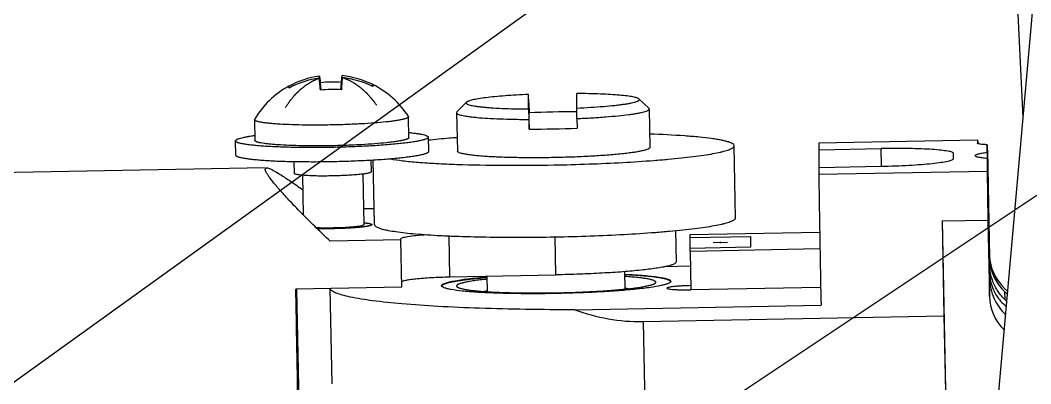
# Model space of a CAD drawing. Header units: millimetres. Extents: x 0 to 420, y 0 to 297.
# Drawn here: x 147.94 to 158.43, y 168.23 to 172.01 of the extents above; entities that cross this region are included whole.
import ezdxf

# ---------------------------------------------------------------- set-up
doc = ezdxf.new("R2010")
doc.units = ezdxf.units.MM
doc.header["$LTSCALE"] = 23.1
doc.layers.get('0').update_dxf_attribs({"linetype": 'CONTINUOUS'})
doc.layers.add('AXIS', color=7, linetype='CONTINUOUS')
doc.layers.add('COSMETIC', color=7, linetype='CONTINUOUS')
doc.styles.get("Standard").update_dxf_attribs({"font": 'txt', "width": 0.85})
doc.dimstyles.get("Standard").update_dxf_attribs({"dimtxt": 3.5, "dimasz": 3.5, "dimexe": 1.5, "dimexo": 1, "dimtad": 1, "dimtxsty": 'STANDARD', "dimcen": 0.09, "dimadec": 0, "dimazin": 0, "dimtol": 1, "dimtp": 0.01, "dimtm": 0.01, "dimtfac": 1, "dimtofl": 0, "dimtmove": 0, "dimatfit": 3, "dimfxl": 1, "dimtolj": 1, "dimarcsym": 0})

msp = doc.modelspace()

# ---------------------------------------------------------------- linework, layer by layer
at = {"color": 7, "linetype": 'CONTINUOUS'}
for p, q in [((157.83, 165.086), (160.458, 194.669)), ((151.063, 171.28), (151.046, 171.426)), ((151.061, 171.28), (151.046, 171.406)), ((151.05, 171.406), (151.051, 171.405)), ((151.272, 171.284), (151.283, 171.431)), ((151.273, 171.284), (151.283, 171.41)), ((151.276, 171.36), (151.281, 171.409)), ((151.281, 171.409), (151.281, 171.411)), ((150.73, 171.321), (150.732, 171.321)), ((150.738, 171.305), (150.732, 171.321)), ((151.067, 171.28), (151.058, 171.356)), ((151.27, 171.284), (151.276, 171.36)), ((151.596, 171.321), (151.602, 171.337)), ((151.602, 171.337), (151.603, 171.338)), ((153.22, 171.084), (153.22, 171.235)), ((153.222, 171.144), (153.22, 171.235)), ((153.72, 171.094), (153.72, 171.244)), ((154.366, 171.188), (154.468, 171.091)), ((152.574, 171.154), (152.476, 171.054)), ((153.22, 171.084), (153.222, 170.976)), ((153.222, 171.144), (153.224, 171.045)), ((153.722, 170.985), (153.72, 171.094)), ((154.472, 171.084), (154.468, 171.091)), ((154.472, 171.084), (154.472, 171.084)), ((150.374, 170.977), (150.373, 170.973)), ((150.373, 170.973), (150.377, 170.757)), ((150.373, 170.973), (150.373, 170.973)), ((151.973, 171.003), (151.972, 171.007)), ((151.977, 170.788), (151.973, 171.003)), ((151.973, 171.003), (151.973, 171.003)), ((152.476, 171.053), (152.472, 171.046)), ((152.472, 171.046), (152.472, 171.046)), ((153.222, 170.976), (153.224, 170.876)), ((153.224, 170.876), (153.224, 171.045)), ((153.722, 170.985), (153.724, 170.886)), ((150.18, 170.604), (150.177, 170.754)), ((152.177, 170.791), (152.18, 170.642)), ((156.232, 170.732), (157.882, 170.763)), ((157.882, 170.763), (157.882, 170.729)), ((156.232, 170.732), (156.232, 170.66)), ((156.232, 170.66), (156.882, 170.673)), ((156.232, 170.66), (156.235, 170.477)), ((156.885, 170.49), (156.882, 170.673)), ((158.005, 169.468), (157.982, 170.713)), ((157.982, 170.713), (157.982, 170.635)), ((157.984, 170.657), (158.005, 169.538)), ((150.782, 170.536), (150.784, 170.416)), ((151.581, 170.551), (151.584, 170.431)), ((157.632, 170.621), (157.632, 170.622)), ((157.632, 170.569), (157.632, 170.621)), ((157.982, 170.635), (158.005, 169.39)), ((157.982, 170.569), (158.005, 169.324)), ((157.982, 170.569), (157.982, 170.439)), ((151.584, 170.431), (151.584, 170.431)), ((156.232, 170.477), (156.882, 170.49)), ((156.232, 170.477), (156.232, 170.406)), ((156.232, 170.406), (157.982, 170.439)), ((157.982, 170.439), (157.99, 169.931)), ((150.872, 170.396), (150.88, 169.985)), ((151.497, 170.408), (151.507, 169.882)), ((157.515, 169.922), (157.99, 169.931)), ((157.515, 169.922), (157.564, 167.387)), ((157.515, 169.922), (157.533, 168.936)), ((157.99, 169.931), (158.005, 169.139)), ((154.746, 169.822), (154.752, 169.495)), ((154.898, 169.605), (154.906, 169.207)), ((154.222, 169.215), (154.219, 169.396)), ((154.901, 169.451), (154.626, 169.446)), ((151.903, 169.233), (151.903, 169.288)), ((152.403, 169.341), (153.502, 169.362)), ((152.793, 169.188), (152.79, 169.349)), ((153.506, 169.362), (153.502, 169.362)), ((158.005, 169.139), (158.005, 169.324)), ((151.903, 169.233), (150.803, 169.212)), ((150.811, 169.212), (150.833, 168.029)), ((151.157, 169.218), (151.175, 168.231)), ((156.252, 169.232), (154.906, 169.207)), ((158.162, 169.189), (158.164, 169.111)), ((153.699, 168.999), (156.256, 169.047)), ((154.408, 168.877), (157.533, 168.936)), ((154.408, 168.877), (154.425, 168.01)), ((157.533, 168.936), (157.564, 167.322)), ((150.85, 167.1), (150.826, 168.395)), ((150.826, 168.395), (150.826, 168.308)), ((150.85, 167.013), (150.826, 168.308))]:
    msp.add_line(p, q, dxfattribs=at)
for centre, radius, start, end in [((258.467, 176.177), 100.25, 182.30651, 182.96329), ((151.182, 170.497), 0.939, 98.3343, 118.6828), ((151.182, 170.464), 0.951, 98.1959, 118.2616), ((151.182, 170.497), 0.939, 63.4798, 83.8287), ((151.183, 170.464), 0.951, 63.908, 83.9666), ((151.182, 170.497), 0.94, 118.7633, 149.3182), ((151.185, 170.389), 0.975, 84.6716, 97.4914), ((151.186, 170.241), 1.046, 85.1121, 97.0509), ((151.182, 170.497), 0.94, 32.8613, 63.4025), ((153.686, 159.8), 11.254, 89.8242, 92.3544), ((153.262, 182.13), 11.254, 269.8086, 272.3544), ((158.503, 169.584), 0.498, 181.1132, 193.3177), ((158.496, 169.547), 0.49, 181.0832, 189.2076), ((158.493, 169.399), 0.488, 181.0926, 188.7771), ((158.487, 169.546), 0.482, 189.2243, 189.7366), ((158.5, 169.584), 0.495, 193.329, 193.9867), ((158.503, 169.585), 0.498, 194.0165, 231.7056), ((158.476, 169.397), 0.471, 188.8017, 190.1452), ((158.521, 169.48), 0.516, 196.9149, 199.214), ((153.221, 165.009), 4.206, 95.8533, 96.2822), ((153.954, 165.023), 4.206, 85.8966, 86.3283), ((158.504, 169.553), 0.499, 226.7719, 231.188), ((158.502, 169.149), 0.497, 181.1083, 226.0245), ((158.504, 169.474), 0.499, 226.7704, 230.2407)]:
    msp.add_arc(centre, radius, start, end, dxfattribs=at)
for points, knots in [([(151.046, 171.426), (151.047, 171.425), (151.047, 171.423), (151.048, 171.419), (151.049, 171.413), (151.05, 171.409), (151.05, 171.406)], [0, 0, 0, 0, 0.123645, 0.331584, 0.623837, 1, 1, 1, 1]), ([(151.058, 171.28), (151.055, 171.305), (151.051, 171.347), (151.047, 171.389), (151.046, 171.406)], [0, 0, 0, 0, 0.607963, 1, 1, 1, 1]), ([(151.051, 171.405), (151.051, 171.402), (151.054, 171.385), (151.056, 171.369), (151.058, 171.356)], [0, 0, 0, 0, 0.197835, 1, 1, 1, 1]), ([(151.283, 171.41), (151.283, 171.394), (151.28, 171.351), (151.277, 171.309), (151.276, 171.284)], [0, 0, 0, 0, 0.392091, 1, 1, 1, 1]), ([(151.281, 171.411), (151.281, 171.415), (151.282, 171.421), (151.283, 171.428), (151.283, 171.43), (151.283, 171.431)], [0, 0, 0, 0, 0.670001, 0.877636, 1, 1, 1, 1]), ([(150.729, 171.317), (150.729, 171.318), (150.729, 171.319), (150.73, 171.321), (150.73, 171.321)], [0, 0, 0, 0, 0.632212, 1, 1, 1, 1]), ([(150.732, 171.302), (150.731, 171.305), (150.73, 171.31), (150.729, 171.315), (150.729, 171.317)], [0, 0, 0, 0, 0.598335, 1, 1, 1, 1]), ([(151.604, 171.334), (151.604, 171.332), (151.603, 171.327), (151.603, 171.321), (151.602, 171.318)], [0, 0, 0, 0, 0.401447, 1, 1, 1, 1]), ([(151.603, 171.338), (151.604, 171.337), (151.604, 171.336), (151.604, 171.335), (151.604, 171.334)], [0, 0, 0, 0, 0.355574, 1, 1, 1, 1]), ([(153.22, 171.235), (153.178, 171.233), (153.096, 171.229), (152.979, 171.221), (152.873, 171.212), (152.78, 171.202), (152.703, 171.191), (152.649, 171.181), (152.615, 171.173), (152.597, 171.167), (152.583, 171.161), (152.576, 171.157), (152.574, 171.154)], [0, 0, 0, 0, 0.193756, 0.374699, 0.538746, 0.682301, 0.802216, 0.895979, 0.932488, 0.961919, 0.984302, 1, 1, 1, 1]), ([(154.366, 171.188), (154.364, 171.191), (154.357, 171.195), (154.343, 171.2), (154.324, 171.205), (154.291, 171.213), (154.237, 171.22), (154.159, 171.228), (154.067, 171.235), (153.961, 171.24), (153.844, 171.243), (153.762, 171.244), (153.72, 171.244)], [0, 0, 0, 0, 0.015714, 0.038104, 0.067533, 0.104033, 0.19776, 0.317629, 0.461144, 0.625175, 0.806148, 1, 1, 1, 1]), ([(153.72, 171.094), (153.768, 171.096), (153.861, 171.101), (153.992, 171.11), (154.093, 171.119), (154.165, 171.128), (154.211, 171.134), (154.252, 171.14), (154.287, 171.147), (154.316, 171.153), (154.339, 171.16), (154.354, 171.166), (154.363, 171.171), (154.368, 171.175), (154.372, 171.182), (154.368, 171.187), (154.366, 171.188)], [0, 0, 0, 0, 0.215922, 0.414611, 0.59027, 0.667843, 0.737823, 0.799714, 0.853111, 0.897674, 0.933202, 0.959661, 0.969609, 0.977533, 0.988695, 1, 1, 1, 1]), ([(152.574, 171.154), (152.572, 171.152), (152.569, 171.147), (152.573, 171.141), (152.578, 171.137), (152.587, 171.132), (152.602, 171.127), (152.625, 171.121), (152.654, 171.116), (152.689, 171.111), (152.73, 171.106), (152.776, 171.101), (152.848, 171.096), (152.949, 171.09), (153.08, 171.086), (153.172, 171.085), (153.22, 171.084)], [0, 0, 0, 0, 0.011333, 0.022499, 0.030418, 0.040356, 0.066788, 0.102283, 0.14681, 0.200171, 0.262028, 0.331979, 0.40953, 0.585179, 0.783927, 1, 1, 1, 1]), ([(153.722, 170.985), (153.774, 170.987), (153.874, 170.992), (154.017, 171.002), (154.145, 171.013), (154.241, 171.023), (154.308, 171.033), (154.35, 171.04), (154.386, 171.047), (154.416, 171.054), (154.44, 171.061), (154.455, 171.067), (154.464, 171.072), (154.469, 171.077), (154.472, 171.081), (154.472, 171.084)], [0, 0, 0, 0, 0.20369, 0.393177, 0.563393, 0.709823, 0.772892, 0.828652, 0.876756, 0.916951, 0.949066, 0.973119, 0.982228, 0.989544, 1, 1, 1, 1]), ([(151.973, 171.003), (151.973, 171.002), (151.972, 170.999), (151.969, 170.996), (151.964, 170.993), (151.957, 170.989), (151.948, 170.986), (151.938, 170.982), (151.926, 170.979), (151.906, 170.974), (151.876, 170.968), (151.836, 170.962), (151.79, 170.955), (151.716, 170.947), (151.612, 170.938), (151.476, 170.929), (151.328, 170.922), (151.174, 170.918), (151.02, 170.916), (150.872, 170.917), (150.735, 170.921), (150.631, 170.926), (150.557, 170.932), (150.511, 170.936), (150.47, 170.941), (150.441, 170.946), (150.421, 170.95), (150.409, 170.953), (150.398, 170.956), (150.389, 170.959), (150.382, 170.963), (150.377, 170.966), (150.374, 170.969), (150.373, 170.972), (150.373, 170.973)], [0, 0, 0, 0, 0.002203, 0.004987, 0.008649, 0.013317, 0.019045, 0.025852, 0.033744, 0.042715, 0.063834, 0.089054, 0.118157, 0.150882, 0.22594, 0.311416, 0.404069, 0.500374, 0.596663, 0.68927, 0.774671, 0.849629, 0.882294, 0.911334, 0.936486, 0.957535, 0.966469, 0.974325, 0.981096, 0.986787, 0.99142, 0.99505, 0.997808, 1, 1, 1, 1]), ([(152.472, 171.046), (152.472, 171.043), (152.475, 171.039), (152.48, 171.035), (152.489, 171.03), (152.505, 171.024), (152.528, 171.018), (152.558, 171.012), (152.594, 171.006), (152.636, 171.001), (152.703, 170.994), (152.799, 170.987), (152.927, 170.981), (153.07, 170.977), (153.17, 170.976), (153.222, 170.976)], [0, 0, 0, 0, 0.010406, 0.017669, 0.02672, 0.050652, 0.082657, 0.122756, 0.170781, 0.226483, 0.289516, 0.435944, 0.606265, 0.79597, 1, 1, 1, 1]), ([(150.177, 170.754), (150.177, 170.755), (150.178, 170.757), (150.181, 170.761), (150.185, 170.764), (150.19, 170.768), (150.198, 170.771), (150.21, 170.777), (150.23, 170.783), (150.258, 170.79), (150.292, 170.796), (150.331, 170.803), (150.359, 170.807), (150.374, 170.809)], [0, 0, 0, 0, 0.017108, 0.037417, 0.062832, 0.094327, 0.132384, 0.177235, 0.287671, 0.425805, 0.591161, 0.782914, 1, 1, 1, 1]), ([(152.177, 170.791), (152.177, 170.79), (152.176, 170.786), (152.172, 170.782), (152.166, 170.778), (152.157, 170.773), (152.146, 170.769), (152.133, 170.765), (152.118, 170.761), (152.093, 170.755), (152.056, 170.747), (152.006, 170.739), (151.948, 170.731), (151.882, 170.724), (151.81, 170.717), (151.702, 170.708), (151.556, 170.698), (151.37, 170.69), (151.178, 170.685), (150.986, 170.683), (150.8, 170.684), (150.654, 170.688), (150.546, 170.693), (150.473, 170.697), (150.408, 170.702), (150.349, 170.708), (150.299, 170.714), (150.262, 170.72), (150.237, 170.725), (150.222, 170.729), (150.208, 170.732), (150.197, 170.736), (150.189, 170.74), (150.183, 170.744), (150.179, 170.749), (150.177, 170.752), (150.177, 170.753)], [0, 0, 0, 0, 0.002203, 0.004987, 0.008649, 0.013317, 0.019044, 0.025852, 0.033744, 0.042714, 0.063834, 0.089053, 0.118156, 0.15088, 0.18692, 0.22594, 0.311415, 0.404067, 0.500371, 0.59666, 0.689266, 0.774667, 0.813639, 0.849627, 0.882292, 0.911333, 0.936485, 0.957534, 0.966468, 0.974324, 0.981095, 0.986786, 0.99142, 0.99505, 0.997808, 1, 1, 1, 1]), ([(151.977, 170.788), (151.977, 170.786), (151.976, 170.784), (151.973, 170.78), (151.968, 170.777), (151.961, 170.773), (151.953, 170.77), (151.942, 170.766), (151.93, 170.763), (151.91, 170.758), (151.881, 170.752), (151.84, 170.746), (151.794, 170.739), (151.72, 170.731), (151.616, 170.722), (151.48, 170.713), (151.332, 170.706), (151.178, 170.702), (151.024, 170.701), (150.876, 170.702), (150.739, 170.705), (150.635, 170.711), (150.561, 170.716), (150.515, 170.721), (150.474, 170.726), (150.445, 170.73), (150.425, 170.734), (150.413, 170.737), (150.402, 170.74), (150.393, 170.744), (150.387, 170.747), (150.382, 170.75), (150.378, 170.753), (150.377, 170.756), (150.377, 170.757)], [0, 0, 0, 0, 0.002203, 0.004987, 0.008649, 0.013317, 0.019044, 0.025852, 0.033744, 0.042715, 0.063834, 0.089053, 0.118157, 0.150881, 0.225939, 0.311414, 0.404067, 0.500371, 0.596661, 0.689267, 0.774668, 0.849626, 0.882292, 0.911332, 0.936485, 0.957534, 0.966468, 0.974324, 0.981095, 0.986786, 0.99142, 0.99505, 0.997808, 1, 1, 1, 1]), ([(151.978, 170.84), (151.993, 170.838), (152.022, 170.835), (152.061, 170.83), (152.096, 170.824), (152.124, 170.819), (152.144, 170.813), (152.156, 170.809), (152.164, 170.805), (152.169, 170.802), (152.174, 170.799), (152.176, 170.795), (152.177, 170.793), (152.177, 170.791)], [0, 0, 0, 0, 0.217467, 0.409482, 0.574979, 0.713125, 0.823449, 0.868198, 0.906128, 0.937478, 0.962742, 0.982929, 1, 1, 1, 1]), ([(157.882, 170.761), (157.882, 170.759), (157.883, 170.749), (157.886, 170.739), (157.889, 170.732)], [0, 0, 0, 0, 0.240171, 1, 1, 1, 1]), ([(152.18, 170.642), (152.18, 170.64), (152.179, 170.637), (152.175, 170.633), (152.169, 170.628), (152.16, 170.624), (152.149, 170.62), (152.136, 170.615), (152.121, 170.611), (152.096, 170.605), (152.059, 170.598), (152.009, 170.59), (151.951, 170.582), (151.885, 170.574), (151.813, 170.567), (151.705, 170.558), (151.558, 170.549), (151.373, 170.541), (151.181, 170.535), (150.988, 170.533), (150.803, 170.535), (150.657, 170.538), (150.549, 170.543), (150.476, 170.548), (150.41, 170.553), (150.352, 170.558), (150.302, 170.565), (150.265, 170.57), (150.24, 170.576), (150.224, 170.579), (150.211, 170.583), (150.2, 170.587), (150.192, 170.591), (150.185, 170.595), (150.181, 170.599), (150.18, 170.603), (150.18, 170.604)], [0, 0, 0, 0, 0.002203, 0.004987, 0.008649, 0.013317, 0.019044, 0.025852, 0.033744, 0.042714, 0.063834, 0.089053, 0.118156, 0.15088, 0.18692, 0.22594, 0.311415, 0.404067, 0.500371, 0.59666, 0.689266, 0.774667, 0.813639, 0.849627, 0.882292, 0.911333, 0.936485, 0.957534, 0.966468, 0.974324, 0.981095, 0.986786, 0.99142, 0.99505, 0.997808, 1, 1, 1, 1]), ([(157.632, 170.622), (157.632, 170.624), (157.627, 170.63), (157.608, 170.639), (157.566, 170.648), (157.497, 170.657), (157.405, 170.665), (157.293, 170.67), (157.165, 170.674), (157.026, 170.675), (156.931, 170.674), (156.882, 170.673)], [0, 0, 0, 0, 0.009689, 0.026186, 0.084668, 0.177145, 0.300668, 0.450745, 0.621719, 0.807183, 1, 1, 1, 1]), ([(157.982, 170.713), (157.968, 170.714), (157.943, 170.715), (157.912, 170.718), (157.893, 170.722), (157.884, 170.725), (157.882, 170.728), (157.882, 170.729)], [0, 0, 0, 0, 0.408916, 0.719316, 0.916217, 0.970563, 1, 1, 1, 1]), ([(156.882, 170.49), (156.931, 170.491), (157.026, 170.493), (157.165, 170.499), (157.293, 170.508), (157.405, 170.518), (157.498, 170.529), (157.566, 170.54), (157.608, 170.551), (157.627, 170.561), (157.632, 170.567), (157.632, 170.569)], [0, 0, 0, 0, 0.192478, 0.377725, 0.548597, 0.698676, 0.822293, 0.914938, 0.973642, 0.990251, 1, 1, 1, 1]), ([(157.857, 170.6), (157.857, 170.603), (157.865, 170.609), (157.876, 170.613), (157.897, 170.62), (157.932, 170.627), (157.964, 170.632), (157.982, 170.635)], [0, 0, 0, 0, 0.090216, 0.173122, 0.283906, 0.58895, 1, 1, 1, 1]), ([(157.982, 170.569), (157.964, 170.571), (157.933, 170.575), (157.897, 170.581), (157.876, 170.586), (157.865, 170.59), (157.857, 170.596), (157.857, 170.6)], [0, 0, 0, 0, 0.410997, 0.715952, 0.826708, 0.909615, 1, 1, 1, 1]), ([(151.584, 170.431), (151.584, 170.43), (151.582, 170.428), (151.579, 170.426), (151.574, 170.423), (151.565, 170.42), (151.552, 170.417), (151.535, 170.414), (151.515, 170.41), (151.492, 170.407), (151.455, 170.403), (151.403, 170.399), (151.335, 170.394), (151.261, 170.391), (151.184, 170.389), (151.107, 170.388), (151.033, 170.388), (150.965, 170.39), (150.913, 170.393), (150.876, 170.396), (150.853, 170.398), (150.832, 170.4), (150.816, 170.403), (150.802, 170.406), (150.794, 170.409), (150.788, 170.411), (150.786, 170.413), (150.784, 170.415), (150.784, 170.416)], [0, 0, 0, 0, 0.004879, 0.008542, 0.013211, 0.025743, 0.042607, 0.063731, 0.088957, 0.118066, 0.150799, 0.225875, 0.31137, 0.404044, 0.500371, 0.596683, 0.689312, 0.774733, 0.849709, 0.882384, 0.91143, 0.936589, 0.957643, 0.974435, 0.986895, 0.991529, 0.99516, 1, 1, 1, 1]), ([(156.232, 170.406), (156.234, 170.312), (156.241, 169.859), (156.249, 169.406), (156.256, 169.047)], [0, 0, 0, 0, 0.20818, 1, 1, 1, 1]), ([(154.752, 169.495), (154.752, 169.491), (154.747, 169.484), (154.738, 169.478), (154.723, 169.47), (154.696, 169.461), (154.655, 169.45), (154.602, 169.44), (154.513, 169.425), (154.377, 169.409), (154.191, 169.392), (153.978, 169.379), (153.747, 169.368), (153.588, 169.364), (153.506, 169.362)], [0, 0, 0, 0, 0.009691, 0.016957, 0.026229, 0.051165, 0.084764, 0.126899, 0.177242, 0.300751, 0.450804, 0.621774, 0.807184, 1, 1, 1, 1]), ([(158.012, 169.464), (158.021, 169.413), (158.057, 169.311), (158.123, 169.226), (158.162, 169.189)], [0, 0, 0, 0, 0.496776, 1, 1, 1, 1]), ([(151.903, 169.288), (151.903, 169.29), (151.906, 169.294), (151.918, 169.3), (151.946, 169.308), (151.992, 169.315), (152.053, 169.323), (152.128, 169.329), (152.214, 169.335), (152.306, 169.339), (152.37, 169.341), (152.403, 169.341)], [0, 0, 0, 0, 0.009749, 0.026358, 0.085062, 0.177707, 0.301324, 0.451403, 0.622275, 0.807522, 1, 1, 1, 1]), ([(152.788, 169.317), (152.765, 169.315), (152.72, 169.31), (152.657, 169.302), (152.602, 169.293), (152.562, 169.285), (152.535, 169.279), (152.519, 169.274), (152.504, 169.27), (152.493, 169.265), (152.483, 169.261), (152.477, 169.256), (152.473, 169.252), (152.471, 169.248), (152.471, 169.246)], [0, 0, 0, 0, 0.217039, 0.410216, 0.577683, 0.717912, 0.777442, 0.829781, 0.874875, 0.912745, 0.943526, 0.96756, 0.985704, 1, 1, 1, 1]), ([(153.506, 169.176), (153.574, 169.177), (153.706, 169.181), (153.898, 169.189), (154.074, 169.201), (154.209, 169.213), (154.304, 169.223), (154.365, 169.232), (154.417, 169.24), (154.455, 169.248), (154.48, 169.254), (154.496, 169.258), (154.51, 169.263), (154.521, 169.267), (154.53, 169.272), (154.536, 169.276), (154.54, 169.281), (154.541, 169.284), (154.541, 169.286)], [0, 0, 0, 0, 0.192603, 0.377898, 0.548832, 0.698899, 0.764304, 0.822455, 0.872822, 0.914974, 0.932866, 0.948599, 0.962157, 0.973553, 0.98283, 0.990096, 0.995615, 1, 1, 1, 1]), ([(154.541, 169.286), (154.541, 169.287), (154.54, 169.291), (154.535, 169.295), (154.528, 169.3), (154.519, 169.304), (154.507, 169.308), (154.493, 169.312), (154.476, 169.316), (154.449, 169.321), (154.409, 169.327), (154.354, 169.334), (154.291, 169.34), (154.245, 169.343), (154.222, 169.345)], [0, 0, 0, 0, 0.014295, 0.032438, 0.056471, 0.087251, 0.12512, 0.170213, 0.222552, 0.282082, 0.422312, 0.589781, 0.78296, 1, 1, 1, 1]), ([(158.005, 169.324), (158.007, 169.253), (158.04, 169.112), (158.123, 168.996), (158.172, 168.949)], [0, 0, 0, 0, 0.513589, 1, 1, 1, 1]), ([(158.013, 169.314), (158.023, 169.258), (158.063, 169.152), (158.138, 169.068), (158.18, 169.034)], [0, 0, 0, 0, 0.511364, 1, 1, 1, 1]), ([(158.162, 169.111), (158.133, 169.138), (158.082, 169.2), (158.047, 169.273), (158.034, 169.31)], [0, 0, 0, 0, 0.501074, 1, 1, 1, 1]), ([(150.826, 167.956), (150.823, 168.068), (150.816, 168.486), (150.808, 168.905), (150.803, 169.212)], [0, 0, 0, 0, 0.267658, 1, 1, 1, 1]), ([(153.699, 168.999), (153.529, 168.999), (153.199, 169.002), (152.725, 169.013), (152.297, 169.032), (151.926, 169.057), (151.622, 169.088), (151.415, 169.12), (151.289, 169.149), (151.225, 169.17), (151.182, 169.19), (151.162, 169.209), (151.158, 169.218)], [0, 0, 0, 0, 0.198884, 0.384953, 0.55324, 0.699255, 0.819171, 0.909973, 0.943824, 0.969844, 0.98823, 1, 1, 1, 1]), ([(152.471, 169.246), (152.471, 169.245), (152.473, 169.241), (152.477, 169.237), (152.483, 169.233), (152.492, 169.229), (152.503, 169.225), (152.517, 169.221), (152.533, 169.217), (152.559, 169.212), (152.597, 169.206), (152.649, 169.199), (152.709, 169.193), (152.805, 169.186), (152.939, 169.179), (153.116, 169.175), (153.307, 169.173), (153.439, 169.175), (153.506, 169.176)], [0, 0, 0, 0, 0.00439, 0.009909, 0.017173, 0.026445, 0.037834, 0.051383, 0.067104, 0.084982, 0.127103, 0.177436, 0.23555, 0.300921, 0.450938, 0.621867, 0.807229, 1, 1, 1, 1]), ([(154.906, 169.25), (154.874, 169.25), (154.828, 169.248), (154.769, 169.244), (154.731, 169.241), (154.701, 169.238), (154.677, 169.233), (154.664, 169.23), (154.656, 169.226), (154.656, 169.224)], [0, 0, 0, 0, 0.378394, 0.5495, 0.699749, 0.823451, 0.916076, 0.97464, 1, 1, 1, 1]), ([(154.656, 169.224), (154.656, 169.222), (154.664, 169.218), (154.677, 169.215), (154.701, 169.212), (154.731, 169.21), (154.769, 169.208), (154.828, 169.206), (154.874, 169.206), (154.906, 169.207)], [0, 0, 0, 0, 0.025363, 0.083888, 0.176449, 0.300082, 0.450278, 0.621377, 1, 1, 1, 1]), ([(153.699, 168.999), (153.812, 168.959), (154.046, 168.895), (154.287, 168.875), (154.408, 168.877)], [0, 0, 0, 0, 0.498014, 1, 1, 1, 1])]:
    msp.add_open_spline(points, degree=3, knots=knots, dxfattribs=at)
for points in [[(157.889, 170.732), (157.891, 170.728), (157.893, 170.725), (157.895, 170.722)], [(158.027, 169.33), (158.014, 169.375), (158.006, 169.421), (158.005, 169.468)]]:
    msp.add_open_spline(points, degree=3, dxfattribs=at)
at = {"color": 2, "linetype": 'CONTINUOUS'}
for points, knots in [([(151.506, 169.904), (151.511, 169.903), (151.519, 169.902), (151.529, 169.901), (151.535, 169.9), (151.54, 169.9), (151.543, 169.899), (151.546, 169.899), (151.548, 169.899), (151.549, 169.899), (151.55, 169.899), (151.55, 169.899), (151.551, 169.899), (151.551, 169.898), (151.552, 169.898), (151.554, 169.898), (151.555, 169.898), (151.557, 169.897), (151.559, 169.897), (151.561, 169.896), (151.564, 169.896), (151.566, 169.895), (151.569, 169.895), (151.572, 169.894), (151.574, 169.894), (151.575, 169.893), (151.577, 169.893), (151.578, 169.893), (151.579, 169.893), (151.579, 169.893), (151.58, 169.893), (151.58, 169.892), (151.58, 169.892), (151.58, 169.892), (151.581, 169.892), (151.581, 169.892), (151.581, 169.892), (151.582, 169.891), (151.583, 169.891), (151.584, 169.89), (151.585, 169.89), (151.587, 169.889), (151.588, 169.889), (151.589, 169.888), (151.59, 169.887), (151.591, 169.887), (151.592, 169.887), (151.592, 169.886), (151.593, 169.886), (151.593, 169.886), (151.593, 169.886), (151.593, 169.886), (151.593, 169.886), (151.593, 169.886), (151.593, 169.885), (151.593, 169.885), (151.593, 169.885), (151.593, 169.884), (151.592, 169.884), (151.592, 169.883), (151.591, 169.881), (151.591, 169.88), (151.591, 169.88), (151.59, 169.879), (151.59, 169.879), (151.59, 169.879), (151.59, 169.879), (151.59, 169.879), (151.59, 169.879), (151.59, 169.878), (151.589, 169.878), (151.589, 169.878), (151.588, 169.878), (151.587, 169.877), (151.586, 169.877), (151.584, 169.876), (151.582, 169.875), (151.579, 169.875), (151.578, 169.874), (151.576, 169.873), (151.575, 169.873), (151.574, 169.872), (151.573, 169.872), (151.572, 169.872), (151.571, 169.872), (151.571, 169.871), (151.571, 169.871), (151.571, 169.871), (151.57, 169.871), (151.57, 169.871), (151.57, 169.871), (151.569, 169.871), (151.567, 169.871), (151.565, 169.87), (151.562, 169.87), (151.558, 169.869), (151.553, 169.868), (151.548, 169.867), (151.544, 169.866), (151.541, 169.865), (151.538, 169.865), (151.537, 169.864), (151.536, 169.864), (151.535, 169.864), (151.535, 169.864), (151.535, 169.864), (151.534, 169.864), (151.533, 169.864), (151.532, 169.864), (151.53, 169.864), (151.528, 169.863), (151.525, 169.863), (151.522, 169.862), (151.518, 169.862), (151.513, 169.861), (151.508, 169.861), (151.502, 169.86), (151.497, 169.859), (151.493, 169.859), (151.49, 169.858), (151.489, 169.858), (151.487, 169.858), (151.486, 169.858), (151.485, 169.858), (151.484, 169.858), (151.483, 169.857), (151.481, 169.857), (151.477, 169.857), (151.473, 169.856), (151.467, 169.856), (151.46, 169.855), (151.451, 169.854), (151.442, 169.854), (151.436, 169.853), (151.433, 169.853), (151.43, 169.852), (151.428, 169.852), (151.426, 169.852), (151.424, 169.852), (151.422, 169.852), (151.418, 169.851), (151.413, 169.851), (151.407, 169.851), (151.401, 169.85), (151.392, 169.85), (151.384, 169.849), (151.376, 169.849), (151.37, 169.848), (151.364, 169.848), (151.359, 169.847), (151.356, 169.847), (151.354, 169.847), (151.353, 169.847), (151.351, 169.847), (151.349, 169.847), (151.344, 169.847), (151.338, 169.846), (151.329, 169.846), (151.318, 169.845), (151.305, 169.845), (151.294, 169.844), (151.285, 169.844), (151.276, 169.843), (151.264, 169.843), (151.245, 169.843), (151.222, 169.842), (151.204, 169.841), (151.194, 169.841)], [0, 0, 0, 0, 0.03125, 0.046875, 0.0625, 0.070312, 0.078125, 0.082031, 0.085938, 0.087891, 0.089844, 0.09082, 0.091797, 0.09375, 0.097656, 0.101562, 0.105469, 0.109375, 0.117188, 0.125, 0.132812, 0.140625, 0.148438, 0.15625, 0.164062, 0.167969, 0.171875, 0.175781, 0.177734, 0.179688, 0.180664, 0.181641, 0.182617, 0.183594, 0.185547, 0.1875, 0.191406, 0.195312, 0.203125, 0.210938, 0.21875, 0.226562, 0.234375, 0.242188, 0.25, 0.257812, 0.261719, 0.265625, 0.269531, 0.271484, 0.272461, 0.273438, 0.274414, 0.275391, 0.277344, 0.28125, 0.285156, 0.289062, 0.296875, 0.3125, 0.328125, 0.34375, 0.351562, 0.355469, 0.357422, 0.359375, 0.361328, 0.362305, 0.363281, 0.365234, 0.367188, 0.371094, 0.375, 0.378906, 0.382812, 0.390625, 0.40625, 0.414062, 0.421875, 0.429688, 0.4375, 0.441406, 0.445312, 0.449219, 0.451172, 0.453125, 0.454102, 0.45459, 0.455078, 0.456055, 0.457031, 0.458984, 0.460938, 0.46875, 0.476562, 0.484375, 0.5, 0.515625, 0.523438, 0.53125, 0.539062, 0.542969, 0.543945, 0.544922, 0.54541, 0.545898, 0.546875, 0.548828, 0.550781, 0.554688, 0.558594, 0.5625, 0.570312, 0.578125, 0.585938, 0.59375, 0.609375, 0.617188, 0.625, 0.628906, 0.632812, 0.634766, 0.636719, 0.637695, 0.638672, 0.640625, 0.644531, 0.648438, 0.65625, 0.664062, 0.671875, 0.6875, 0.703125, 0.710938, 0.714844, 0.71875, 0.722656, 0.724609, 0.726562, 0.730469, 0.734375, 0.742188, 0.75, 0.757812, 0.765625, 0.78125, 0.789062, 0.796875, 0.804688, 0.8125, 0.816406, 0.818359, 0.819336, 0.820312, 0.824219, 0.828125, 0.835938, 0.84375, 0.859375, 0.875, 0.890625, 0.898438, 0.90625, 0.921875, 0.9375, 0.96875, 1, 1, 1, 1]), ([(151.194, 169.841), (151.191, 169.841), (151.184, 169.841), (151.175, 169.841), (151.169, 169.841), (151.165, 169.841), (151.162, 169.841), (151.157, 169.841), (151.15, 169.841), (151.141, 169.84), (151.13, 169.84), (151.121, 169.84), (151.114, 169.84), (151.108, 169.84), (151.103, 169.84), (151.096, 169.84), (151.089, 169.84), (151.082, 169.84), (151.075, 169.84), (151.066, 169.841), (151.057, 169.841), (151.05, 169.841), (151.04, 169.841), (151.032, 169.841), (151.025, 169.841)], [0, 0, 0, 0, 0.0625, 0.125, 0.15625, 0.171875, 0.1875, 0.21875, 0.25, 0.3125, 0.375, 0.4375, 0.46875, 0.5, 0.53125, 0.5625, 0.625, 0.65625, 0.6875, 0.75, 0.8125, 0.84375, 0.875, 1, 1, 1, 1])]:
    msp.add_open_spline(points, degree=3, knots=knots, dxfattribs=at)
at = {"layer": 'AXIS', "color": 7, "linetype": 'CONTINUOUS'}
for p, q in [((154.472, 171.084), (154.479, 170.685)), ((152.472, 171.046), (152.48, 170.647)), ((154.479, 170.685), (154.479, 170.685)), ((155.368, 169.955), (155.354, 170.702)), ((151.619, 169.884), (151.606, 170.552)), ((150.483, 170.473), (147.383, 170.414)), ((150.483, 170.46), (150.497, 170.473)), ((151.616, 170.048), (151.504, 170.046)), ((154.898, 169.78), (156.242, 169.805)), ((151.894, 169.725), (151.158, 169.711)), ((151.894, 169.725), (151.894, 169.737)), ((151.903, 169.233), (151.894, 169.725)), ((152.403, 169.341), (152.394, 169.767)), ((153.502, 169.362), (153.495, 169.756)), ((154.898, 169.605), (154.898, 169.78)), ((156.245, 169.631), (154.898, 169.605)), ((154.697, 169.294), (154.696, 169.293)), ((154.697, 169.295), (154.697, 169.294)), ((152.316, 169.249), (152.316, 169.25)), ((152.316, 169.247), (152.316, 169.249))]:
    msp.add_line(p, q, dxfattribs=at)
for centre, radius, start, end in [((151.582, 165.954), 4.105, 99.9054, 100.0646), ((154.687, 169.295), 0.00996, 344.5079, 348.1644), ((152.326, 169.25), 0.00994, 193.7969, 197.5428)]:
    msp.add_arc(centre, radius, start, end, dxfattribs=at)
for points, knots in [([(152.477, 170.786), (152.45, 170.784), (152.349, 170.776), (152.248, 170.767), (152.174, 170.759)], [0, 0, 0, 0, 0.264637, 1, 1, 1, 1]), ([(155.354, 170.702), (155.354, 170.711), (155.343, 170.72), (155.33, 170.728), (155.315, 170.735), (155.292, 170.743), (155.259, 170.752), (155.219, 170.761), (155.172, 170.769), (155.096, 170.78), (154.985, 170.793), (154.771, 170.811), (154.599, 170.819), (154.477, 170.824)], [0, 0, 0, 0, 0.028265, 0.039166, 0.051849, 0.082751, 0.121198, 0.167206, 0.220682, 0.281482, 0.424192, 0.593292, 1, 1, 1, 1]), ([(154.479, 170.685), (154.479, 170.682), (154.475, 170.677), (154.468, 170.672), (154.456, 170.665), (154.434, 170.658), (154.401, 170.65), (154.359, 170.641), (154.309, 170.633), (154.25, 170.625), (154.159, 170.615), (154.029, 170.603), (153.858, 170.592), (153.673, 170.584), (153.48, 170.579), (153.288, 170.577), (153.103, 170.578), (152.932, 170.583), (152.802, 170.589), (152.71, 170.596), (152.652, 170.602), (152.601, 170.608), (152.559, 170.615), (152.526, 170.622), (152.504, 170.628), (152.491, 170.634), (152.484, 170.639), (152.48, 170.644), (152.48, 170.647)], [0, 0, 0, 0, 0.004879, 0.008542, 0.013211, 0.025743, 0.042606, 0.063731, 0.088956, 0.118067, 0.150798, 0.225874, 0.31137, 0.404044, 0.500371, 0.596683, 0.689311, 0.774732, 0.849709, 0.882383, 0.91143, 0.936589, 0.957644, 0.974434, 0.986895, 0.991529, 0.99516, 1, 1, 1, 1]), ([(153.48, 170.503), (153.602, 170.505), (153.841, 170.512), (154.189, 170.527), (154.463, 170.545), (154.666, 170.562), (154.802, 170.575), (154.925, 170.589), (155.035, 170.604), (155.129, 170.619), (155.198, 170.633), (155.244, 170.644), (155.273, 170.652), (155.298, 170.661), (155.318, 170.669), (155.333, 170.677), (155.345, 170.685), (155.352, 170.693), (155.354, 170.699), (155.354, 170.702)], [0, 0, 0, 0, 0.192602, 0.377896, 0.54883, 0.62685, 0.6989, 0.764305, 0.822456, 0.872823, 0.914975, 0.932866, 0.948599, 0.962158, 0.973554, 0.98283, 0.990096, 0.995615, 1, 1, 1, 1]), ([(151.782, 170.565), (151.825, 170.558), (151.921, 170.545), (152.081, 170.53), (152.268, 170.518), (152.563, 170.505), (152.97, 170.497), (153.305, 170.5), (153.48, 170.503)], [0, 0, 0, 0, 0.076687, 0.17156, 0.282827, 0.408329, 0.691917, 1, 1, 1, 1]), ([(151.158, 169.711), (151.11, 169.757), (151.018, 169.846), (150.888, 169.975), (150.773, 170.093), (150.675, 170.199), (150.596, 170.289), (150.543, 170.355), (150.512, 170.398), (150.496, 170.423), (150.487, 170.443), (150.483, 170.455), (150.483, 170.46)], [0, 0, 0, 0, 0.196585, 0.378166, 0.542005, 0.685269, 0.805069, 0.898582, 0.934783, 0.963678, 0.985289, 1, 1, 1, 1]), ([(150.497, 170.473), (150.497, 170.473), (150.501, 170.473), (150.505, 170.472), (150.507, 170.472)], [0, 0, 0, 0, 0.221676, 1, 1, 1, 1]), ([(150.507, 170.472), (150.515, 170.47), (150.533, 170.464), (150.578, 170.442), (150.65, 170.399), (150.754, 170.331), (150.83, 170.277), (150.872, 170.247)], [0, 0, 0, 0, 0.055738, 0.132537, 0.34799, 0.640063, 1, 1, 1, 1]), ([(153.494, 169.756), (153.616, 169.758), (153.855, 169.765), (154.203, 169.78), (154.478, 169.798), (154.68, 169.815), (154.816, 169.828), (154.94, 169.842), (155.049, 169.857), (155.143, 169.872), (155.212, 169.886), (155.258, 169.897), (155.287, 169.905), (155.312, 169.914), (155.332, 169.922), (155.348, 169.93), (155.359, 169.938), (155.367, 169.946), (155.369, 169.952), (155.368, 169.955)], [0, 0, 0, 0, 0.192602, 0.377896, 0.54883, 0.62685, 0.6989, 0.764305, 0.822456, 0.872823, 0.914975, 0.932866, 0.948599, 0.962158, 0.973554, 0.98283, 0.990096, 0.995615, 1, 1, 1, 1]), ([(151.194, 169.849), (151.178, 169.848), (151.118, 169.848), (151.059, 169.848), (151.015, 169.85)], [0, 0, 0, 0, 0.265044, 1, 1, 1, 1]), ([(151.507, 169.882), (151.507, 169.879), (151.496, 169.874), (151.48, 169.87), (151.451, 169.865), (151.413, 169.86), (151.366, 169.856), (151.292, 169.852), (151.234, 169.85), (151.194, 169.849)], [0, 0, 0, 0, 0.02536, 0.083924, 0.176549, 0.300251, 0.4505, 0.621606, 1, 1, 1, 1]), ([(151.619, 169.884), (151.619, 169.881), (151.621, 169.875), (151.629, 169.867), (151.641, 169.859), (151.657, 169.852), (151.677, 169.845), (151.702, 169.837), (151.731, 169.83), (151.778, 169.821), (151.847, 169.81), (151.941, 169.798), (152.05, 169.787), (152.173, 169.778), (152.309, 169.77), (152.512, 169.761), (152.786, 169.754), (153.133, 169.751), (153.372, 169.754), (153.494, 169.756)], [0, 0, 0, 0, 0.00439, 0.009909, 0.017173, 0.026445, 0.037834, 0.051383, 0.067103, 0.084982, 0.127102, 0.177435, 0.235549, 0.30092, 0.372942, 0.45094, 0.621868, 0.80723, 1, 1, 1, 1]), ([(151.894, 169.737), (151.894, 169.739), (151.901, 169.745), (151.915, 169.75), (151.937, 169.756), (151.983, 169.764), (152.058, 169.773), (152.122, 169.778), (152.159, 169.78)], [0, 0, 0, 0, 0.027642, 0.082415, 0.167752, 0.283084, 0.596047, 1, 1, 1, 1]), ([(152.316, 169.25), (152.316, 169.254), (152.323, 169.262), (152.334, 169.268), (152.355, 169.277), (152.391, 169.288), (152.471, 169.305), (152.605, 169.324), (152.721, 169.335), (152.787, 169.341)], [0, 0, 0, 0, 0.029657, 0.053458, 0.084365, 0.168259, 0.281575, 0.591678, 1, 1, 1, 1]), ([(152.321, 169.254), (152.324, 169.256), (152.33, 169.26), (152.341, 169.265), (152.354, 169.271), (152.379, 169.279), (152.417, 169.288), (152.471, 169.298), (152.537, 169.308), (152.612, 169.318), (152.698, 169.327), (152.758, 169.333), (152.789, 169.335)], [0, 0, 0, 0, 0.019609, 0.044866, 0.076069, 0.113323, 0.205962, 0.322312, 0.46137, 0.621791, 0.801953, 1, 1, 1, 1]), ([(154.696, 169.292), (154.695, 169.288), (154.686, 169.279), (154.666, 169.27), (154.635, 169.26), (154.575, 169.245), (154.474, 169.229), (154.328, 169.212), (154.151, 169.196), (153.95, 169.183), (153.732, 169.174), (153.583, 169.17), (153.506, 169.168)], [0, 0, 0, 0, 0.010909, 0.029098, 0.055589, 0.090477, 0.184596, 0.308512, 0.45782, 0.627076, 0.810053, 1, 1, 1, 1]), ([(154.691, 169.299), (154.689, 169.301), (154.683, 169.304), (154.672, 169.309), (154.658, 169.314), (154.633, 169.321), (154.595, 169.329), (154.54, 169.337), (154.474, 169.345), (154.398, 169.352), (154.312, 169.358), (154.252, 169.361), (154.22, 169.363)], [0, 0, 0, 0, 0.019332, 0.044323, 0.07529, 0.112348, 0.204725, 0.320994, 0.460148, 0.620831, 0.801407, 1, 1, 1, 1]), ([(154.222, 169.368), (154.289, 169.365), (154.405, 169.358), (154.54, 169.344), (154.621, 169.33), (154.657, 169.321), (154.678, 169.313), (154.689, 169.307), (154.697, 169.299), (154.697, 169.295)], [0, 0, 0, 0, 0.408832, 0.719101, 0.832351, 0.916077, 0.946869, 0.97054, 1, 1, 1, 1]), ([(154.696, 169.293), (154.696, 169.293), (154.694, 169.295), (154.693, 169.297), (154.691, 169.299)], [0, 0, 0, 0, 0.222209, 1, 1, 1, 1]), ([(152.316, 169.247), (152.317, 169.248), (152.318, 169.25), (152.32, 169.252), (152.321, 169.254)], [0, 0, 0, 0, 0.220654, 1, 1, 1, 1]), ([(153.506, 169.168), (153.43, 169.167), (153.281, 169.165), (153.064, 169.167), (152.863, 169.172), (152.686, 169.18), (152.54, 169.192), (152.439, 169.205), (152.378, 169.217), (152.347, 169.226), (152.327, 169.234), (152.317, 169.243), (152.316, 169.247)], [0, 0, 0, 0, 0.190104, 0.373154, 0.542419, 0.691692, 0.81555, 0.909603, 0.944462, 0.970927, 0.989098, 1, 1, 1, 1])]:
    msp.add_open_spline(points, degree=3, knots=knots, dxfattribs=at)
at = {"layer": 'COSMETIC', "color": 7, "linetype": 'CONTINUOUS'}
for p, q in [((154.898, 169.749), (155.523, 169.761)), ((154.898, 169.636), (154.898, 169.749)), ((155.136, 169.697), (155.286, 169.7)), ((155.211, 169.692), (155.211, 169.705)), ((155.523, 169.761), (155.523, 169.648)), ((155.523, 169.648), (154.898, 169.636))]:
    msp.add_line(p, q, dxfattribs=at)
for points in [[(150.695, 171.101), (150.701, 171.11), (150.71, 171.123), (150.721, 171.138), (150.727, 171.147), (150.731, 171.153), (150.735, 171.159), (150.738, 171.163), (150.74, 171.166), (150.741, 171.168), (150.742, 171.169), (150.743, 171.171), (150.744, 171.172), (150.745, 171.173), (150.747, 171.176), (150.751, 171.18), (150.755, 171.185), (150.761, 171.192), (150.77, 171.202), (150.778, 171.212), (150.784, 171.22), (150.788, 171.225), (150.792, 171.229), (150.794, 171.231), (150.795, 171.233), (150.796, 171.234), (150.797, 171.235), (150.798, 171.236), (150.8, 171.237), (150.802, 171.24), (150.806, 171.243), (150.81, 171.248), (150.816, 171.253), (150.821, 171.258), (150.827, 171.264), (150.832, 171.269), (150.838, 171.274), (150.843, 171.279), (150.846, 171.282), (150.849, 171.285), (150.851, 171.287), (150.853, 171.289), (150.854, 171.29), (150.854, 171.29), (150.855, 171.291), (150.856, 171.292), (150.858, 171.293), (150.86, 171.295), (150.863, 171.297), (150.867, 171.3), (150.871, 171.303), (150.877, 171.308), (150.883, 171.312), (150.888, 171.317), (150.894, 171.321), (150.9, 171.325), (150.904, 171.329), (150.908, 171.332), (150.91, 171.334), (150.912, 171.335), (150.913, 171.336), (150.914, 171.337), (150.915, 171.337), (150.917, 171.338), (150.92, 171.34), (150.924, 171.342), (150.929, 171.346), (150.937, 171.35), (150.947, 171.357), (150.957, 171.363), (150.965, 171.368), (150.97, 171.371), (150.975, 171.373), (150.977, 171.375), (150.979, 171.376), (150.98, 171.376), (150.981, 171.377), (150.982, 171.377), (150.984, 171.378), (150.987, 171.379), (150.991, 171.381), (150.996, 171.384), (151.003, 171.386), (151.011, 171.39), (151.025, 171.396), (151.038, 171.402), (151.046, 171.406)], [(151.645, 171.119), (151.639, 171.128), (151.629, 171.14), (151.618, 171.155), (151.612, 171.164), (151.607, 171.17), (151.603, 171.175), (151.6, 171.18), (151.598, 171.182), (151.596, 171.184), (151.595, 171.186), (151.594, 171.187), (151.594, 171.188), (151.592, 171.189), (151.59, 171.192), (151.587, 171.195), (151.582, 171.2), (151.575, 171.208), (151.567, 171.217), (151.558, 171.227), (151.551, 171.234), (151.547, 171.239), (151.544, 171.243), (151.542, 171.245), (151.54, 171.247), (151.539, 171.248), (151.538, 171.249), (151.537, 171.25), (151.535, 171.251), (151.533, 171.253), (151.529, 171.257), (151.524, 171.261), (151.519, 171.266), (151.513, 171.271), (151.507, 171.276), (151.502, 171.282), (151.496, 171.287), (151.491, 171.291), (151.487, 171.294), (151.485, 171.297), (151.482, 171.299), (151.481, 171.301), (151.48, 171.301), (151.479, 171.302), (151.478, 171.303), (151.477, 171.303), (151.476, 171.304), (151.473, 171.306), (151.47, 171.308), (151.466, 171.311), (151.462, 171.315), (151.456, 171.319), (151.45, 171.323), (151.444, 171.327), (151.438, 171.331), (151.433, 171.335), (151.428, 171.339), (151.424, 171.342), (151.422, 171.343), (151.42, 171.345), (151.419, 171.346), (151.418, 171.346), (151.417, 171.347), (151.415, 171.348), (151.412, 171.349), (151.408, 171.352), (151.403, 171.354), (151.395, 171.359), (151.384, 171.365), (151.374, 171.371), (151.366, 171.375), (151.36, 171.378), (151.356, 171.38), (151.354, 171.382), (151.352, 171.383), (151.351, 171.383), (151.35, 171.384), (151.348, 171.384), (151.346, 171.385), (151.344, 171.386), (151.339, 171.388), (151.334, 171.39), (151.328, 171.392), (151.319, 171.396), (151.305, 171.402), (151.292, 171.407), (151.283, 171.41)]]:
    msp.add_open_spline(points, degree=3, knots=[0, 0, 0, 0, 0.0625, 0.09375, 0.109375, 0.125, 0.140625, 0.148438, 0.15625, 0.160156, 0.164062, 0.166016, 0.167969, 0.171875, 0.179688, 0.1875, 0.203125, 0.21875, 0.25, 0.28125, 0.296875, 0.3125, 0.320312, 0.328125, 0.332031, 0.333984, 0.335938, 0.339844, 0.34375, 0.351562, 0.359375, 0.375, 0.390625, 0.40625, 0.421875, 0.4375, 0.453125, 0.46875, 0.476562, 0.484375, 0.492188, 0.496094, 0.498047, 0.5, 0.501953, 0.503906, 0.507812, 0.515625, 0.523438, 0.53125, 0.546875, 0.5625, 0.578125, 0.59375, 0.609375, 0.625, 0.640625, 0.648438, 0.65625, 0.660156, 0.664062, 0.666016, 0.667969, 0.671875, 0.679688, 0.6875, 0.703125, 0.71875, 0.75, 0.78125, 0.796875, 0.8125, 0.820312, 0.828125, 0.832031, 0.833984, 0.835938, 0.839844, 0.84375, 0.851562, 0.859375, 0.875, 0.890625, 0.90625, 0.9375, 1, 1, 1, 1], dxfattribs=at)

# ---------------------------------------------------------------- leaders
at = {"color": 2, "linetype": 'CONTINUOUS'}
for points in [[(165.689, 189.087), (120.619, 160.986), (114.619, 160.986)], [(164.345, 184.64), (116.318, 151.049), (110.318, 151.049)], [(163.373, 179.395), (111.235, 141.889), (105.235, 141.889)], [(163.6, 173.593), (105.886, 135.089), (99.886, 135.089)], [(169.943, 171.664), (142.962, 108.479), (150.41, 108.479)], [(162.482, 168.695), (99.422, 123.964), (93.422, 123.964)]]:
    msp.add_leader(points, dimstyle='STANDARD', override={"dimtad": 0, "dimldrblk": 'DOT'}, dxfattribs=at)

doc.saveas('drawing.dxf')
